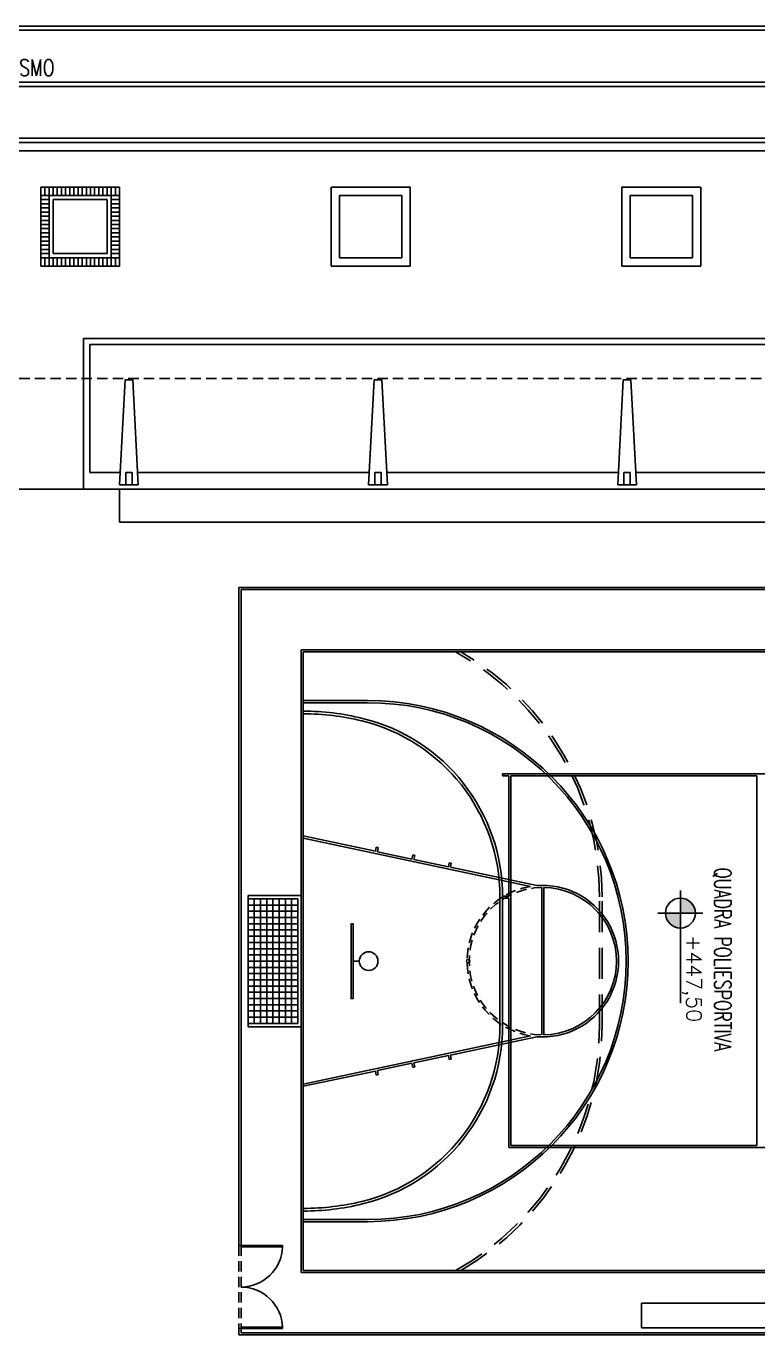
# Model space of a CAD drawing. Header units: inches. Extents: x 542787 to 543192, y 9574025 to 9574373.
# Drawn here: x 543054.37 to 543072, y 9574106.13 to 9574137.65 of the extents above; entities that cross this region are included whole.
import ezdxf
from ezdxf.enums import TextEntityAlignment as Align

# ---------------------------------------------------------------- set-up
doc = ezdxf.new("R2010")
doc.units = ezdxf.units.IN
doc.header["$MEASUREMENT"] = 0
doc.linetypes.add('HIDDEN', pattern=[0.375, 0.25, -0.125])
doc.layers.add('I-ARQ', color=8, linetype='Continuous')
doc.layers.add('I-NORMO_ARQ', color=8, linetype='Continuous')
doc.styles.add('COTA200', font='ROMANS.SHX')
doc.styles.add('ROMANS', font='romans.shx', dxfattribs={"height": 0.025})

# ---------------------------------------------------------------- blocks, each defined once
blk = doc.blocks.new('MARACANAÚ')
at = {"layer": 'I-ARQ'}
for p, q in [((543201.52, 9574162.929), (543201.52, 9574064.251)), ((543201.62, 9574162.929), (543201.62, 9574064.251)), ((543202.87, 9574162.96), (543202.87, 9574064.251)), ((543202.97, 9574163.035), (543202.97, 9574074.815)), ((543204.22, 9574163.035), (543204.22, 9574074.815)), ((543204.22, 9574163.035), (543204.22, 9574074.815)), ((543204.32, 9574163.035), (543204.32, 9574074.815)), ((543204.52, 9574163.035), (543204.52, 9574074.815)), ((543207.297, 9574118.428), (543205.397, 9574118.428)), ((543205.397, 9574118.428), (543205.397, 9574116.528)), ((543207.097, 9574118.228), (543205.597, 9574118.228)), ((543205.597, 9574118.228), (543205.597, 9574116.728)), ((543207.097, 9574116.728), (543207.097, 9574118.228)), ((543207.297, 9574116.528), (543207.297, 9574118.428)), ((543205.597, 9574116.728), (543207.097, 9574116.728)), ((543205.397, 9574116.528), (543207.297, 9574116.528)), ((543207.297, 9574111.428), (543205.397, 9574111.428)), ((543205.397, 9574111.428), (543205.397, 9574109.528)), ((543207.097, 9574111.228), (543205.597, 9574111.228)), ((543205.597, 9574111.228), (543205.597, 9574109.728)), ((543207.097, 9574109.728), (543207.097, 9574111.228)), ((543207.297, 9574109.528), (543207.297, 9574111.428)), ((543205.597, 9574109.728), (543207.097, 9574109.728)), ((543205.397, 9574109.528), (543207.297, 9574109.528)), ((543207.297, 9574104.428), (543205.397, 9574104.428)), ((543205.397, 9574104.428), (543205.397, 9574102.528)), ((543205.597, 9574104.328), (543205.397, 9574104.328)), ((543205.597, 9574104.228), (543205.597, 9574104.428)), ((543205.597, 9574104.228), (543205.597, 9574104.428)), ((543205.697, 9574104.228), (543205.697, 9574104.428)), ((543205.697, 9574104.228), (543205.697, 9574104.428)), ((543205.797, 9574104.228), (543205.797, 9574104.428)), ((543205.797, 9574104.228), (543205.797, 9574104.428)), ((543205.897, 9574104.228), (543205.897, 9574104.428)), ((543205.897, 9574104.228), (543205.897, 9574104.428)), ((543205.997, 9574104.228), (543205.997, 9574104.428)), ((543206.097, 9574104.228), (543206.097, 9574104.428)), ((543206.097, 9574104.228), (543206.097, 9574104.428)), ((543206.197, 9574104.228), (543206.197, 9574104.428)), ((543206.297, 9574104.228), (543206.297, 9574104.428)), ((543206.397, 9574104.228), (543206.397, 9574104.428)), ((543206.497, 9574104.228), (543206.497, 9574104.428)), ((543206.597, 9574104.228), (543206.597, 9574104.428)), ((543206.597, 9574104.228), (543206.597, 9574104.428)), ((543206.697, 9574104.228), (543206.697, 9574104.428)), ((543206.797, 9574104.228), (543206.797, 9574104.428)), ((543206.897, 9574104.228), (543206.897, 9574104.428)), ((543206.997, 9574104.228), (543206.997, 9574104.428)), ((543207.097, 9574104.228), (543207.097, 9574104.428)), ((543207.097, 9574104.328), (543207.297, 9574104.328)), ((543207.297, 9574102.528), (543207.297, 9574104.428)), ((543205.597, 9574104.228), (543205.397, 9574104.228)), ((543205.597, 9574104.128), (543205.397, 9574104.128)), ((543205.597, 9574104.028), (543205.397, 9574104.028)), ((543207.097, 9574104.228), (543205.597, 9574104.228)), ((543205.597, 9574104.228), (543205.597, 9574102.728)), ((543206.997, 9574104.128), (543205.697, 9574104.128)), ((543205.697, 9574104.128), (543205.697, 9574102.828)), ((543206.997, 9574102.828), (543206.997, 9574104.128)), ((543207.097, 9574104.228), (543207.297, 9574104.228)), ((543207.097, 9574102.728), (543207.097, 9574104.228)), ((543207.097, 9574104.128), (543207.297, 9574104.128)), ((543207.097, 9574104.028), (543207.297, 9574104.028)), ((543205.597, 9574103.928), (543205.397, 9574103.928)), ((543205.597, 9574103.828), (543205.397, 9574103.828)), ((543205.597, 9574103.728), (543205.397, 9574103.728)), ((543207.097, 9574103.928), (543207.297, 9574103.928)), ((543207.097, 9574103.828), (543207.297, 9574103.828)), ((543207.097, 9574103.728), (543207.297, 9574103.728)), ((543205.597, 9574103.628), (543205.397, 9574103.628)), ((543205.597, 9574103.528), (543205.397, 9574103.528)), ((543205.597, 9574103.428), (543205.397, 9574103.428)), ((543205.597, 9574103.328), (543205.397, 9574103.328)), ((543207.097, 9574103.628), (543207.297, 9574103.628)), ((543207.097, 9574103.528), (543207.297, 9574103.528)), ((543207.097, 9574103.428), (543207.297, 9574103.428)), ((543207.097, 9574103.328), (543207.297, 9574103.328)), ((543205.597, 9574103.228), (543205.397, 9574103.228)), ((543205.597, 9574103.128), (543205.397, 9574103.128)), ((543205.597, 9574103.028), (543205.397, 9574103.028)), ((543207.097, 9574103.228), (543207.297, 9574103.228)), ((543207.097, 9574103.128), (543207.297, 9574103.128)), ((543207.097, 9574103.028), (543207.297, 9574103.028)), ((543205.597, 9574102.928), (543205.397, 9574102.928)), ((543205.597, 9574102.828), (543205.397, 9574102.828)), ((543205.597, 9574102.728), (543205.397, 9574102.728)), ((543205.597, 9574102.728), (543205.397, 9574102.728)), ((543205.597, 9574102.728), (543205.597, 9574102.528)), ((543205.597, 9574102.728), (543205.597, 9574102.528)), ((543205.597, 9574102.728), (543205.597, 9574102.528)), ((543205.597, 9574102.728), (543207.097, 9574102.728)), ((543205.697, 9574102.828), (543206.997, 9574102.828)), ((543205.697, 9574102.728), (543205.697, 9574102.528)), ((543205.697, 9574102.728), (543205.697, 9574102.528)), ((543205.797, 9574102.728), (543205.797, 9574102.528)), ((543205.797, 9574102.728), (543205.797, 9574102.528)), ((543205.897, 9574102.728), (543205.897, 9574102.528)), ((543205.897, 9574102.728), (543205.897, 9574102.528)), ((543205.997, 9574102.728), (543205.997, 9574102.528)), ((543206.097, 9574102.728), (543206.097, 9574102.528)), ((543206.097, 9574102.728), (543206.097, 9574102.528)), ((543206.197, 9574102.728), (543206.197, 9574102.528)), ((543206.297, 9574102.728), (543206.297, 9574102.528)), ((543206.397, 9574102.728), (543206.397, 9574102.528)), ((543206.497, 9574102.728), (543206.497, 9574102.528)), ((543206.597, 9574102.728), (543206.597, 9574102.528)), ((543206.597, 9574102.728), (543206.597, 9574102.528)), ((543206.697, 9574102.728), (543206.697, 9574102.528)), ((543206.797, 9574102.728), (543206.797, 9574102.528)), ((543206.897, 9574102.728), (543206.897, 9574102.528)), ((543206.997, 9574102.728), (543206.997, 9574102.528)), ((543207.097, 9574102.928), (543207.297, 9574102.928)), ((543207.097, 9574102.828), (543207.297, 9574102.828)), ((543207.097, 9574102.728), (543207.297, 9574102.728)), ((543207.097, 9574102.728), (543207.097, 9574102.528)), ((543207.097, 9574102.728), (543207.097, 9574102.528)), ((543207.097, 9574102.728), (543207.297, 9574102.728)), ((543205.597, 9574102.628), (543205.397, 9574102.628)), ((543205.597, 9574102.628), (543205.397, 9574102.628)), ((543205.397, 9574102.528), (543207.297, 9574102.528)), ((543207.097, 9574102.628), (543207.297, 9574102.628)), ((543207.097, 9574102.628), (543207.297, 9574102.628))]:
    blk.add_line(p, q, dxfattribs=at)
at = {"layer": 'I-NORMO_ARQ', "style": 'ROMANS', "width": 0.75}
blk.add_text('PISTA DE ATLETISMO', height=0.4, rotation=90, dxfattribs=at).set_placement((543202.519, 9574100.836), align=Align.MIDDLE_CENTER)
blk = doc.blocks.new('nível-ct-04')
h = blk.add_hatch(color=8)
h.paths.add_polyline_path([(1.048, -1.319), (0.898, -1.319), (0.898, -1.469, 0.414214)])
h.paths.add_polyline_path([(0.898, -1.169, 0.414214), (0.748, -1.319), (0.898, -1.319)])
for p, q in [((0.898, -1.544), (0.898, -1.094)), ((0.673, -1.319), (1.803, -1.319))]:
    blk.add_line(p, q)
blk.add_circle((0.898, -1.319), 0.15)
at = {"style": 'ROMANS'}
blk.add_attdef('0.00', (1.117, -1.257), '', height=0.15, dxfattribs=at)

msp = doc.modelspace()

# ---------------------------------------------------------------- linework, layer by layer
at = {"layer": 'I-ARQ'}
for p, q in [((543055.754, 9574130.13), (543099.938, 9574130.13)), ((543055.754, 9574130.13), (543055.754, 9574126.5)), ((543055.904, 9574129.98), (543099.788, 9574129.98)), ((543055.904, 9574129.98), (543055.904, 9574126.9)), ((543056.754, 9574129.13), (543056.621, 9574126.6)), ((543056.938, 9574129.13), (543056.754, 9574129.13)), ((543057.071, 9574126.6), (543056.938, 9574129.13)), ((543062.754, 9574129.13), (543062.621, 9574126.6)), ((543062.938, 9574129.13), (543062.754, 9574129.13)), ((543063.071, 9574126.6), (543062.938, 9574129.13)), ((543068.754, 9574129.13), (543068.621, 9574126.6)), ((543068.938, 9574129.13), (543068.754, 9574129.13)), ((543069.071, 9574126.6), (543068.938, 9574129.13)), ((543055.904, 9574126.9), (543056.637, 9574126.9)), ((543056.771, 9574126.6), (543056.771, 9574126.9)), ((543056.771, 9574126.9), (543056.921, 9574126.9)), ((543056.921, 9574126.9), (543056.921, 9574126.6)), ((543057.055, 9574126.9), (543062.637, 9574126.9)), ((543062.771, 9574126.6), (543062.771, 9574126.9)), ((543062.771, 9574126.9), (543062.921, 9574126.9)), ((543062.921, 9574126.9), (543062.921, 9574126.6)), ((543063.055, 9574126.9), (543068.637, 9574126.9)), ((543068.771, 9574126.6), (543068.771, 9574126.9)), ((543068.771, 9574126.9), (543068.921, 9574126.9)), ((543068.921, 9574126.9), (543068.921, 9574126.6)), ((543069.055, 9574126.9), (543074.637, 9574126.9)), ((543055.754, 9574126.5), (543051.938, 9574126.5)), ((543055.754, 9574126.5), (543099.938, 9574126.5)), ((543056.621, 9574126.6), (543057.071, 9574126.6)), ((543056.621, 9574126.5), (543056.621, 9574125.7)), ((543056.921, 9574126.6), (543056.771, 9574126.6)), ((543062.621, 9574126.6), (543063.071, 9574126.6)), ((543062.921, 9574126.6), (543062.771, 9574126.6)), ((543068.621, 9574126.6), (543069.071, 9574126.6)), ((543068.921, 9574126.6), (543068.771, 9574126.6)), ((543056.621, 9574125.7), (543073.834, 9574125.7)), ((543059.496, 9574124.13), (543090.496, 9574124.13)), ((543059.496, 9574108.28), (543059.496, 9574124.13)), ((543059.546, 9574124.08), (543090.446, 9574124.08)), ((543059.546, 9574108.28), (543059.546, 9574124.08)), ((543060.996, 9574107.63), (543060.996, 9574122.63)), ((543060.996, 9574122.63), (543088.996, 9574122.63)), ((543060.996, 9574107.63), (543060.996, 9574122.63)), ((543060.996, 9574122.63), (543088.996, 9574122.63)), ((543060.996, 9574107.63), (543060.996, 9574122.63)), ((543060.996, 9574122.63), (543088.996, 9574122.63)), ((543061.046, 9574121.15), (543061.046, 9574122.58)), ((543061.046, 9574122.58), (543064.715, 9574122.58)), ((543061.046, 9574122.58), (543074.996, 9574122.58)), ((543061.046, 9574121.405), (543061.046, 9574122.58)), ((543064.845, 9574122.58), (543074.971, 9574122.58)), ((543062.596, 9574121.405), (543061.046, 9574121.405)), ((543061.046, 9574118.144), (543061.046, 9574121.355)), ((543062.596, 9574121.355), (543061.046, 9574121.355)), ((543061.046, 9574109.173), (543061.046, 9574121.086)), ((543065.846, 9574119.643), (543083.996, 9574119.643)), ((543065.846, 9574119.593), (543065.846, 9574119.643)), ((543065.846, 9574119.593), (543065.996, 9574119.593)), ((543065.996, 9574116.693), (543065.996, 9574119.593)), ((543071.971, 9574119.593), (543071.971, 9574110.693)), ((543061.046, 9574118.144), (543062.782, 9574117.776)), ((543061.046, 9574118.093), (543066.521, 9574116.931)), ((543061.046, 9574112.166), (543061.046, 9574118.093)), ((543062.782, 9574117.776), (543062.803, 9574117.873)), ((543062.803, 9574117.873), (543062.852, 9574117.863)), ((543062.831, 9574117.765), (543062.852, 9574117.863)), ((543062.831, 9574117.765), (543063.662, 9574117.589)), ((543063.662, 9574117.589), (543063.683, 9574117.687)), ((543063.683, 9574117.687), (543063.732, 9574117.676)), ((543063.711, 9574117.578), (543063.732, 9574117.676)), ((543063.711, 9574117.578), (543064.543, 9574117.402)), ((543064.543, 9574117.402), (543064.564, 9574117.5)), ((543064.564, 9574117.5), (543064.612, 9574117.489)), ((543064.592, 9574117.391), (543064.612, 9574117.489)), ((543064.592, 9574117.391), (543066.674, 9574116.949)), ((543066.791, 9574116.904), (543066.791, 9574113.355)), ((543066.841, 9574116.904), (543066.841, 9574113.355)), ((543059.716, 9574116.71), (543060.996, 9574116.71)), ((543059.716, 9574116.71), (543059.716, 9574113.55)), ((543059.716, 9574116.71), (543059.716, 9574116.63)), ((543059.716, 9574116.63), (543060.916, 9574116.63)), ((543059.866, 9574116.63), (543059.866, 9574113.63)), ((543060.016, 9574116.63), (543060.016, 9574113.63)), ((543060.166, 9574116.63), (543060.166, 9574113.63)), ((543060.316, 9574116.63), (543060.316, 9574113.63)), ((543060.466, 9574116.63), (543060.466, 9574113.63)), ((543060.616, 9574116.63), (543060.616, 9574113.63)), ((543060.766, 9574116.63), (543060.766, 9574113.63)), ((543060.916, 9574116.63), (543060.916, 9574113.63)), ((543060.996, 9574116.71), (543060.996, 9574113.55)), ((543065.784, 9574113.578), (543065.784, 9574116.681)), ((543065.846, 9574116.643), (543065.846, 9574116.693)), ((543065.996, 9574116.693), (543065.846, 9574116.693)), ((543065.846, 9574116.643), (543065.996, 9574116.643)), ((543065.848, 9574113.578), (543065.848, 9574116.681)), ((543065.996, 9574110.643), (543065.996, 9574116.643)), ((543059.716, 9574116.48), (543060.916, 9574116.48)), ((543059.716, 9574116.33), (543060.916, 9574116.33)), ((543059.716, 9574116.18), (543060.916, 9574116.18)), ((543059.716, 9574116.03), (543060.916, 9574116.03)), ((543059.716, 9574115.88), (543060.916, 9574115.88)), ((543059.716, 9574115.73), (543060.916, 9574115.73)), ((543059.716, 9574115.58), (543060.916, 9574115.58)), ((543059.716, 9574115.43), (543060.916, 9574115.43)), ((543059.716, 9574115.28), (543060.916, 9574115.28)), ((543059.716, 9574115.13), (543060.916, 9574115.13)), ((543062.396, 9574115.13), (543062.246, 9574115.13)), ((543059.716, 9574114.98), (543060.916, 9574114.98)), ((543059.716, 9574114.83), (543060.916, 9574114.83)), ((543059.716, 9574114.68), (543060.916, 9574114.68)), ((543059.716, 9574114.53), (543060.916, 9574114.53)), ((543059.716, 9574114.38), (543060.916, 9574114.38)), ((543059.716, 9574114.23), (543060.916, 9574114.23)), ((543059.716, 9574114.08), (543060.916, 9574114.08)), ((543059.716, 9574113.93), (543060.916, 9574113.93)), ((543059.716, 9574113.78), (543060.916, 9574113.78)), ((543059.716, 9574113.63), (543060.916, 9574113.63)), ((543059.716, 9574113.63), (543059.716, 9574113.55)), ((543059.716, 9574113.55), (543060.996, 9574113.55)), ((543061.046, 9574112.166), (543066.521, 9574113.329)), ((543064.592, 9574112.868), (543066.674, 9574113.31)), ((543063.711, 9574112.681), (543064.543, 9574112.857)), ((543064.543, 9574112.857), (543064.564, 9574112.759)), ((543064.592, 9574112.868), (543064.612, 9574112.77)), ((543061.046, 9574112.115), (543062.782, 9574112.483)), ((543062.782, 9574112.483), (543062.803, 9574112.386)), ((543062.831, 9574112.494), (543063.662, 9574112.67)), ((543062.831, 9574112.494), (543062.852, 9574112.396)), ((543063.662, 9574112.67), (543063.683, 9574112.572)), ((543063.683, 9574112.572), (543063.732, 9574112.583)), ((543063.711, 9574112.681), (543063.732, 9574112.583)), ((543064.564, 9574112.759), (543064.612, 9574112.77)), ((543062.803, 9574112.386), (543062.852, 9574112.396)), ((543061.046, 9574108.905), (543061.046, 9574112.115)), ((543084.146, 9574110.643), (543065.996, 9574110.643)), ((543061.046, 9574107.68), (543061.046, 9574109.11)), ((543062.596, 9574108.905), (543061.046, 9574108.905)), ((543061.046, 9574107.68), (543061.046, 9574108.855)), ((543062.596, 9574108.855), (543061.046, 9574108.855)), ((543059.546, 9574108.28), (543059.496, 9574108.28)), ((543059.546, 9574108.28), (543060.546, 9574108.28)), ((543059.546, 9574108.25), (543059.546, 9574108.28)), ((543060.546, 9574108.25), (543059.546, 9574108.25)), ((543060.546, 9574108.28), (543060.546, 9574108.25)), ((543061.046, 9574108.155), (543061.046, 9574108.155)), ((543088.996, 9574107.63), (543060.996, 9574107.63)), ((543088.996, 9574107.63), (543060.996, 9574107.63)), ((543088.996, 9574107.63), (543060.996, 9574107.63)), ((543064.715, 9574107.68), (543061.046, 9574107.68)), ((543074.996, 9574107.68), (543061.046, 9574107.68)), ((543074.971, 9574107.68), (543064.845, 9574107.68)), ((543069.196, 9574106.895), (543069.196, 9574106.295)), ((543069.196, 9574106.895), (543073.196, 9574106.895)), ((543059.496, 9574106.13), (543059.496, 9574106.28)), ((543059.546, 9574106.28), (543059.496, 9574106.28)), ((543060.546, 9574106.31), (543059.546, 9574106.31)), ((543059.546, 9574106.31), (543059.546, 9574106.28)), ((543059.546, 9574106.18), (543059.546, 9574106.28)), ((543059.546, 9574106.28), (543060.546, 9574106.28)), ((543074.996, 9574106.18), (543059.546, 9574106.18)), ((543060.546, 9574106.28), (543060.546, 9574106.31)), ((543069.196, 9574106.295), (543073.196, 9574106.295)), ((543074.996, 9574106.13), (543059.496, 9574106.13))]:
    msp.add_line(p, q, dxfattribs=at)
at = {"layer": 'I-ARQ', "linetype": 'HIDDEN'}
for p, q in [((543036.581, 9574129.162), (543101.131, 9574129.162)), ((543059.496, 9574108.28), (543059.496, 9574106.28)), ((543059.546, 9574108.28), (543059.546, 9574106.28))]:
    msp.add_line(p, q, dxfattribs=at)
at = {"layer": 'I-ARQ', "linetype": 'HIDDEN', "ltscale": 3}
for p, q in [((543068.18, 9574113.578), (543068.18, 9574116.681)), ((543068.243, 9574113.578), (543068.243, 9574116.681))]:
    msp.add_line(p, q, dxfattribs=at)
at = {"layer": 'I-ARQ'}
msp.add_lwpolyline([(543071.971, 9574110.693), (543066.046, 9574110.693), (543066.046, 9574119.593), (543071.971, 9574119.593)], dxfattribs=at)
msp.add_lwpolyline([(543062.196, 9574116.03), (543062.246, 9574116.03), (543062.246, 9574114.23), (543062.196, 9574114.23)], close=True, dxfattribs=at)
msp.add_circle((543062.621, 9574115.13), 0.225, dxfattribs=at)
at = {"layer": 'I-ARQ', "linetype": 'HIDDEN', "ltscale": 3}
for centre, radius, start, end in [((543061.425, 9574116.681), 6.755, 0, 60.8468), ((543061.425, 9574116.681), 6.818, 0, 59.8986), ((543061.425, 9574113.578), 6.755, 299.1532, 0), ((543061.425, 9574113.578), 6.818, 300.1014, 0)]:
    msp.add_arc(centre, radius, start, end, dxfattribs=at)
at = {"layer": 'I-ARQ'}
for centre, radius, start, end in [((543062.596, 9574115.13), 6.275, 270, 90), ((543062.596, 9574115.13), 6.225, 270, 90), ((543061.046, 9574115.13), 6.02, 76.261, 90), ((543061.046, 9574115.13), 5.956, 76.261, 90), ((543061.425, 9574116.681), 4.423, 0, 76.261), ((543061.425, 9574116.681), 4.359, 0, 76.261), ((543066.816, 9574115.13), 1.825, 265.553, 94.447), ((543066.816, 9574115.13), 1.775, 270.807, 89.193), ((543065.019, 9574115.13), 0.0419, 0, 180), ((543065.019, 9574115.13), 0.0419, 180, 0), ((543061.425, 9574113.578), 4.359, 283.739, 0), ((543061.425, 9574113.578), 4.423, 283.739, 0), ((543061.046, 9574115.13), 5.956, 270, 283.739), ((543061.046, 9574115.13), 6.02, 270, 283.739), ((543059.546, 9574108.28), 1, 270, 358.2816), ((543059.546, 9574106.28), 1, 1.7184, 90)]:
    msp.add_arc(centre, radius, start, end, dxfattribs=at)
at = {"layer": 'I-ARQ', "linetype": 'HIDDEN'}
for radius, start, end in [(1.825, 99.3031, 260.6969), (1.775, 90.807, 269.193)]:
    msp.add_arc((543066.816, 9574115.13), radius, start, end, dxfattribs=at)

# ---------------------------------------------------------------- block references
at = {"layer": 'I-ARQ', "rotation": 270}
msp.add_blockref('MARACANAÚ', (-9031047.807, 10117339.169), dxfattribs=at)
at = {"layer": 'I-NORMO_ARQ', "xscale": 2.400000002235174, "yscale": 2.399999998509884, "zscale": 2.399999999999998, "rotation": 270}
msp.add_blockref('nível-ct-04', (543073.296, 9574118.443), dxfattribs=at).add_auto_attribs({'0.00': '+447,50'})

# ---------------------------------------------------------------- texts
at = {"layer": 'I-NORMO_ARQ', "style": 'COTA200', "width": 0.7}
msp.add_text('QUADRA POLIESPORTIVA', height=0.4, rotation=270, dxfattribs=at).set_placement((543071.151, 9574115.169), align=Align.MIDDLE_CENTER)

doc.saveas('drawing.dxf')
